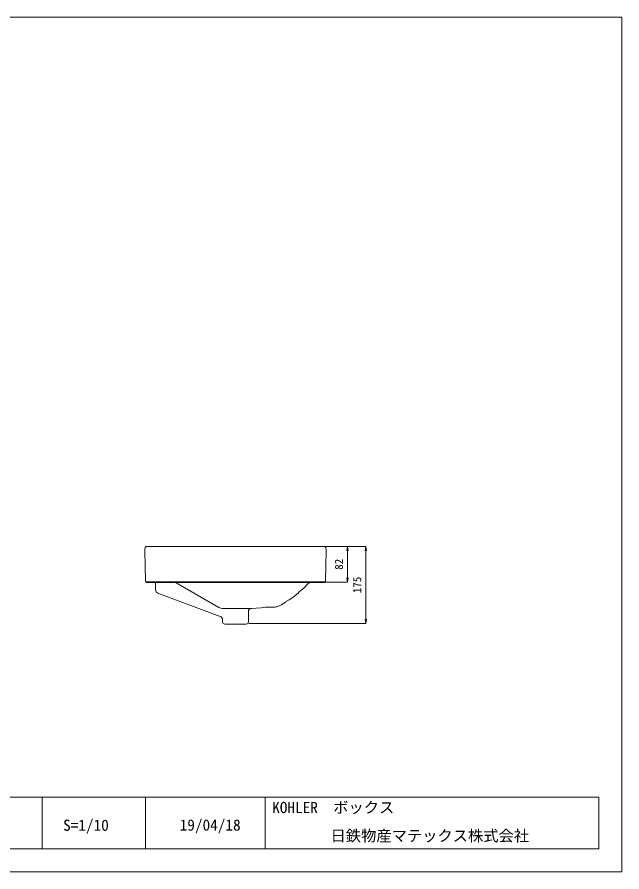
# Model space of a CAD drawing. Units: millimetres, scale not verified. Extents: x -1392 to 1350, y -947 to 991.
# Drawn here: x -21 to 1350, y -947 to 991 of the extents above; entities that cross this region are included whole.
import ezdxf
from ezdxf.enums import TextEntityAlignment as Align

# ---------------------------------------------------------------- set-up
doc = ezdxf.new("R2010")
doc.units = ezdxf.units.MM
doc.header["$LTSCALE"] = 10
for name, color, linetype, lineweight in [('0-0_0', 7, 'Continuous', 5), ('0-2_躯体', 7, 'Continuous', 5), ('F-0_ﾚｲﾔ-240', 7, 'Continuous', 5)]:
    doc.layers.add(name, color=color, linetype=linetype, lineweight=lineweight)
doc.styles.add('ＭＳ ゴシック', font='')
doc.styles.get('ＭＳ ゴシック').set_extended_font_data('MS Gothic')

msp = doc.modelspace()

# ---------------------------------------------------------------- linework, layer by layer
at = {"layer": '0-0_0'}
for p, q in [((293.24, -307.51), (293.24, -291.29)), ((436.4, -347.52), (339.79, -291.73)), ((298.35, -314.97), (439.31, -368)), ((619.01, -312.61), (615.72, -315.68)), ((542.18, -347.41), (561.67, -347.41)), ((446.4, -350.19), (507.13, -350.19)), ((503.81, -380.26), (503.81, -353.97)), ((445.24, -375.72), (445.24, -380.26)), ((450.24, -385.26), (498.81, -385.26))]:
    msp.add_line(p, q, dxfattribs=at)
for points in [[(272.22, -209.32), (269.93, -211.64), (269.07, -215.91)], [(273.44, -209.1), (272.79, -209.16), (272.22, -209.32)], [(319.15, -209.1), (296.3, -209.1), (273.44, -209.1)], [(310.31, -209.1), (392.42, -209.1), (474.52, -209.1)], [(638.73, -209.1), (556.63, -209.1), (474.53, -209.1)], [(629.9, -209.1), (652.75, -209.1), (675.61, -209.1)], [(676.83, -209.32), (676.22, -209.15), (675.61, -209.1)], [(679.98, -215.91), (679.07, -211.54), (676.83, -209.32)], [(269.07, -215.91), (269.05, -217.92), (269.07, -219.93), (269.76, -253.6), (270.44, -287.28), (270.46, -288.29), (270.48, -289.29)], [(679.98, -215.91), (680, -217.92), (679.98, -219.93), (679.29, -253.6), (678.61, -287.28), (678.59, -288.29), (678.57, -289.29)], [(270.44, -289.29), (372.48, -289.29), (474.53, -289.29)], [(272.52, -291.29), (272.52, -290.29), (272.52, -289.29)], [(678.61, -289.29), (576.56, -289.29), (474.52, -289.29)], [(676.53, -291.29), (676.53, -290.29), (676.53, -289.29)], [(474.52, -291.29), (373.52, -291.29), (272.52, -291.29)], [(474.53, -291.29), (575.53, -291.29), (676.53, -291.29)], [(619.01, -312.61), (622.11, -309.55), (625.37, -307.06), (626.87, -305.75), (628.38, -304.43), (629.13, -303.77), (629.88, -303.1), (630.58, -302.38), (631.27, -301.66), (634.56, -298.23), (637.84, -294.81), (639.65, -292.96), (641.83, -291.61), (642.57, -291.47), (643.3, -291.32)], [(614.21, -317), (608.25, -321.82), (602.05, -326.33), (596.16, -330.11), (590.12, -333.64)], [(615.72, -315.68), (614.97, -316.34), (614.21, -317)], [(507.13, -350.19), (520.96, -349.56), (532.7, -348.55), (537.44, -347.94), (542.18, -347.41)], [(565.71, -346.61), (563.69, -347.01), (561.67, -347.41)], [(565.71, -346.61), (567.73, -346.08), (569.74, -345.53), (571.67, -344.87), (573.6, -344.19)], [(578.82, -341.46), (576.21, -342.83), (573.6, -344.19)], [(584.07, -338.18), (581.45, -339.82), (578.82, -341.46)], [(584.07, -338.18), (584.88, -337.59), (585.69, -337), (586.69, -336.26), (587.7, -335.52), (588.89, -334.63), (590.12, -333.8)]]:
    msp.add_lwpolyline(points, dxfattribs=at)
for centre, radius, start, end in [((301.24, -307.51), 8, 180, 248.80752), ((446.4, -330.19), 20, 240, 270), ((437.24, -375.72), 8, 0, 75), ((510.56, -358.04), 7.88, 84.41289, 148.89383), ((450.24, -380.26), 5, 180, 270), ((498.81, -380.26), 5, 270, 0)]:
    msp.add_arc(centre, radius, start, end, dxfattribs=at)
at = {"layer": '0-2_躯体'}
for p, q in [((728.28, -209.1), (675.61, -209.1)), ((728.28, -209.1), (726.54, -218.94)), ((728.28, -290.48), (728.28, -209.1)), ((728.28, -209.1), (730.01, -218.94)), ((769.74, -209.1), (728.28, -209.1)), ((769.74, -209.1), (768, -218.94)), ((769.74, -384.2), (769.74, -209.1)), ((769.74, -209.1), (771.47, -218.94)), ((728.28, -290.48), (676.11, -290.48)), ((728.28, -290.48), (726.54, -280.63)), ((728.28, -290.48), (730.01, -280.63)), ((769.74, -384.2), (504.79, -384.2)), ((769.74, -384.2), (768, -374.35)), ((769.74, -384.2), (771.47, -374.35))]:
    msp.add_line(p, q, dxfattribs=at)
at = {"layer": 'F-0_ﾚｲﾔ-240'}
for p, q in [((-1339.08, -777.82), (1297.56, -777.82)), ((36.32, -777.82), (36.32, -895.37)), ((270.15, -777.82), (270.15, -895.37)), ((541.47, -777.82), (541.47, -895.37)), ((1297.56, -777.82), (1297.56, -895.37)), ((-1339.08, -895.37), (1297.56, -895.37))]:
    msp.add_line(p, q, dxfattribs=at)
msp.add_lwpolyline([(-1391.5, 991.14), (1350.16, 991.14), (1350.16, -947.41), (-1391.5, -947.41)], close=True, dxfattribs=at)

# ---------------------------------------------------------------- texts
at = {"layer": '0-2_躯体', "style": 'ＭＳ ゴシック'}
for s, p in [('82', (723.28, -262.29)), ('175', (764.74, -315.4))]:
    msp.add_text(s, height=18.33, rotation=90, dxfattribs=at).set_placement(p, align=Align.BOTTOM_LEFT)
at = {"layer": 'F-0_ﾚｲﾔ-240', "style": 'ＭＳ ゴシック'}
for s, p in [('KOHLER\u3000ボックス', (557.53, -821.61)), ('S=1/10', (83.59, -861.85)), ('19/04/18', (347.9, -861.42)), ('日鉄物産マテックス株式会社', (689.75, -885.71))]:
    msp.add_text(s, height=25.38, dxfattribs=at).set_placement(p, align=Align.BOTTOM_LEFT)

doc.saveas('drawing.dxf')
